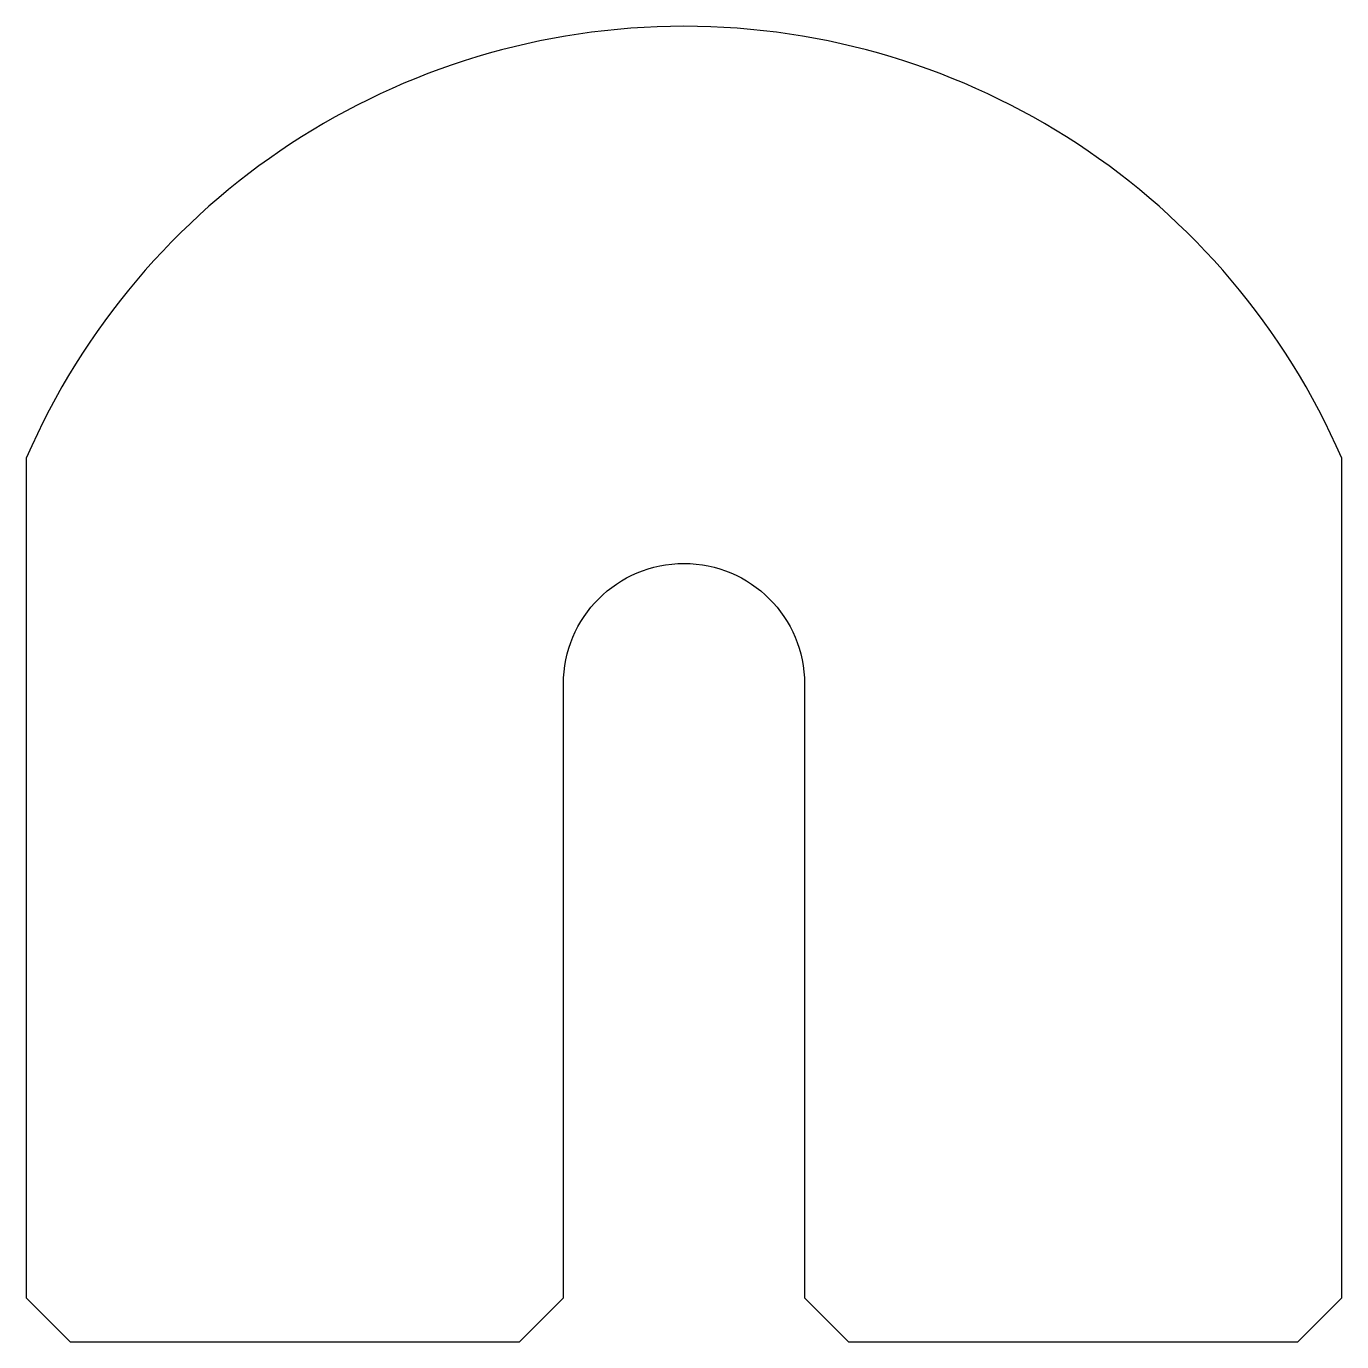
# Model space of a CAD drawing. Header units: inches. Extents: x -0.75 to 0.75, y -0.75 to 0.75.
import ezdxf

# ---------------------------------------------------------------- set-up
doc = ezdxf.new("R2010")
doc.units = ezdxf.units.IN
doc.layers.get('0').update_dxf_attribs({"linetype": 'CONTINUOUS'})

msp = doc.modelspace()

# ---------------------------------------------------------------- linework, layer by layer
msp.add_lwpolyline([(-0.75, -0.7), (-0.7, -0.75), (-0.1875, -0.75), (-0.1375, -0.7), (-0.1375, 0, -1), (0.1375, 0), (0.1375, -0.7), (0.1875, -0.75), (0.7, -0.75), (0.75, -0.7), (0.75, 0.2576, 0.656519), (-0.75, 0.2576)], format="xyb", close=True)

doc.saveas('drawing.dxf')
